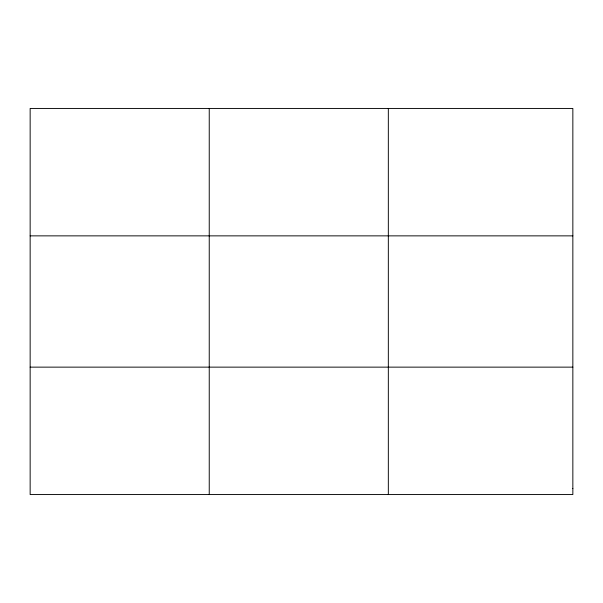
<?xml version="1.0" encoding="UTF-8"?>
<svg xmlns="http://www.w3.org/2000/svg" width="603" height="603" viewBox="0 0 603 603"><rect width="100%" height="100%" fill="white"/><g stroke="black" fill="none" stroke-linecap="round" stroke-linejoin="round"><path stroke-width="0.9" d="M209.241 108.442L209.241 494.558M388.332 108.442L388.332 494.558M30.15 235.863L572.85 235.863M30.15 367.137L572.85 367.137M572.85 488.49L572.85 494.558L30.15 494.558L30.15 108.442L572.85 108.442L572.85 488.49"/></g></svg>
